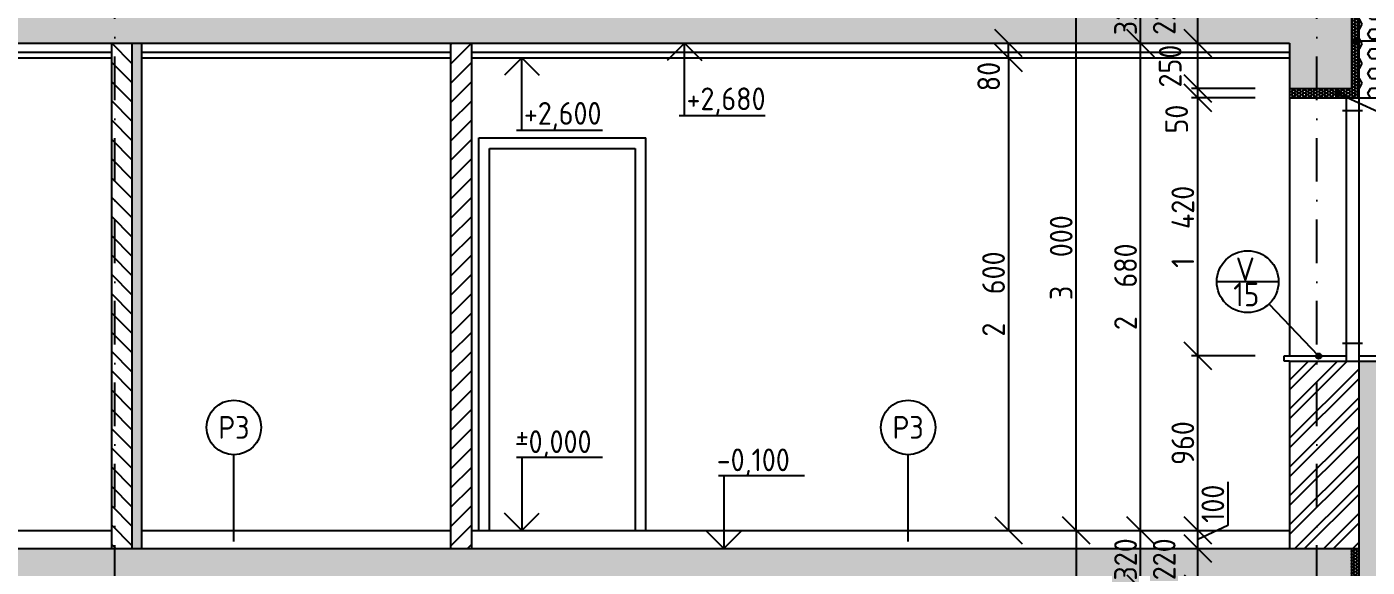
# Model space of a CAD drawing. Extents: x 3792242 to 5145247, y -1546315 to -1031918.
# Drawn here: x 3803498 to 3810869, y -1501963 to -1498990 of the extents above; entities that cross this region are included whole.
import ezdxf

# ---------------------------------------------------------------- set-up
doc = ezdxf.new("R2010")
doc.units = 0
doc.header["$MEASUREMENT"] = 0
doc.linetypes.add('BODKOCIARKOVANA_3', pattern=[5.6, 3, -1.3, 0, -1.3])
doc.layers.get('0').update_dxf_attribs({"linetype": 'CONTINUOUS'})
doc.layers.get('Defpoints').update_dxf_attribs({"color": 61, "linetype": 'CONTINUOUS'})
for name, color, linetype in [('DVERE', 45, 'CONTINUOUS'), ('KÓTY', 4, 'CONTINUOUS'), ('MÚRY', 1, 'CONTINUOUS'), ('OKNÁ', 143, 'CONTINUOUS'), ('osi', 253, 'CONTINUOUS'), ('TENKÁ', 7, 'CONTINUOUS'), ('ŠRAFY', 82, 'CONTINUOUS'), ('šrafy-múry', 8, 'CONTINUOUS')]:
    doc.layers.add(name, color=color, linetype=linetype)
doc.styles.add('STYLE1', font='isocp.shx')
doc.dimstyles.new('STANDARD-50', dxfattribs={"dimtxt": 125, "dimasz": 150, "dimexe": 10, "dimexo": 200, "dimgap": 20, "dimtad": 1, "dimdsep": 46, "dimlunit": 6, "dimtxsty": 'STYLE1', "dimblk1": 'OBLIQUE', "dimblk2": 'OBLIQUE', "dimsah": 1, "dimcen": 2.5, "dimse1": 1, "dimse2": 1, "dimadec": 0, "dimazin": 0, "dimtfac": 1, "dimtmove": 1, "dimatfit": 3, "dimldrblk": 'OBLIQUE', "dimfxl": 1, "dimtolj": 1, "dimtzin": 0, "dimarcsym": 0})

# ---------------------------------------------------------------- blocks, each defined once
blk = doc.blocks.new('_OBLIQUE')
at = {"color": 0, "linetype": 'ByBlock'}
blk.add_line((-0.5, -0.5), (0.5, 0.5), dxfattribs=at)
blk = doc.blocks.new('*D33340')
at = {"layer": 'Defpoints', "color": 0}
for p in [(3809937.7, -1501860.3), (3809937.7, -1501860.3), (3809937.7, -1502080.3)]:
    blk.add_point(p, dxfattribs=at)
at = {"layer": 'KÓTY', "color": 0, "lineweight": -2, "ltscale": 0.25}
blk.add_line((3809937.7, -1502080.3), (3809937.7, -1501860.3), dxfattribs=at)
at = {"layer": 'KÓTY', "color": 0, "linetype": 'ByBlock', "lineweight": -2, "xscale": 150, "yscale": 150, "zscale": 150}
for p, rotation in [((3809937.7, -1501860.3), 90), ((3809937.7, -1502080.3), 270)]:
    blk.add_blockref('_OBLIQUE', p, dxfattribs=dict(at, rotation=rotation))
at = {"layer": 'KÓTY', "color": 0, "insert": (3809752.7, -1501919.5), "char_height": 125, "attachment_point": 5, "rotation": 90, "style": 'STYLE1'}
blk.add_mtext('\\A1;220', dxfattribs=at)
blk = doc.blocks.new('*D33341')
at = {"layer": 'Defpoints', "color": 0}
for p in [(3809937.7, -1501760.3), (3809937.7, -1501760.3), (3809937.7, -1501860.3)]:
    blk.add_point(p, dxfattribs=at)
at = {"layer": 'KÓTY', "color": 0, "lineweight": -2, "ltscale": 0.25}
for p, q in [((3810102.7, -1501493.9), (3810102.7, -1501734)), ((3810102.7, -1501734), (3809937.7, -1501810.3)), ((3809937.7, -1501860.3), (3809937.7, -1501760.3))]:
    blk.add_line(p, q, dxfattribs=at)
at = {"layer": 'KÓTY', "color": 0, "linetype": 'ByBlock', "lineweight": -2, "xscale": 150, "yscale": 150, "zscale": 150}
for p, rotation in [((3809937.7, -1501760.3), 90), ((3809937.7, -1501860.3), 270)]:
    blk.add_blockref('_OBLIQUE', p, dxfattribs=dict(at, rotation=rotation))
at = {"layer": 'KÓTY', "color": 0, "insert": (3810020.2, -1501614), "char_height": 125, "attachment_point": 5, "rotation": 90, "style": 'STYLE1'}
blk.add_mtext('\\A1;100', dxfattribs=at)
blk = doc.blocks.new('*D33342')
at = {"layer": 'Defpoints', "color": 0}
for p in [(3809937.7, -1500800.3), (3810442.7, -1500800.3), (3809937.7, -1501760.3)]:
    blk.add_point(p, dxfattribs=at)
at = {"layer": 'KÓTY', "color": 0, "lineweight": -2, "ltscale": 0.25}
blk.add_line((3809937.7, -1501760.3), (3809937.7, -1500800.3), dxfattribs=at)
at = {"layer": 'KÓTY', "color": 0, "linetype": 'ByBlock', "lineweight": -2, "xscale": 150, "yscale": 150, "zscale": 150}
for p, rotation in [((3809937.7, -1500800.3), 90), ((3809937.7, -1501760.3), 270)]:
    blk.add_blockref('_OBLIQUE', p, dxfattribs=dict(at, rotation=rotation))
at = {"layer": 'KÓTY', "color": 0, "insert": (3809855.2, -1501280.3), "char_height": 125, "attachment_point": 5, "rotation": 90, "style": 'STYLE1'}
blk.add_mtext('\\A1;960', dxfattribs=at)
blk = doc.blocks.new('*D33343')
at = {"layer": 'Defpoints', "color": 0}
for p in [(3809937.7, -1499380.3), (3810442.7, -1499380.3), (3810442.7, -1500800.3)]:
    blk.add_point(p, dxfattribs=at)
at = {"layer": 'KÓTY', "color": 0, "lineweight": -2, "ltscale": 0.25}
blk.add_line((3809937.7, -1500800.3), (3809937.7, -1499380.3), dxfattribs=at)
at = {"layer": 'KÓTY', "color": 0, "linetype": 'ByBlock', "lineweight": -2, "xscale": 150, "yscale": 150, "zscale": 150}
for p, rotation in [((3809937.7, -1499380.3), 90), ((3809937.7, -1500800.3), 270)]:
    blk.add_blockref('_OBLIQUE', p, dxfattribs=dict(at, rotation=rotation))
at = {"layer": 'KÓTY', "color": 0, "insert": (3809855.2, -1500090.3), "char_height": 125, "attachment_point": 5, "rotation": 90, "style": 'STYLE1'}
blk.add_mtext('\\A1;1ﾠ420', dxfattribs=at)
blk = doc.blocks.new('*D33344')
at = {"layer": 'Defpoints', "color": 0}
for p in [(3809937.7, -1499330.3), (3810442.7, -1499330.3), (3810442.7, -1499380.3)]:
    blk.add_point(p, dxfattribs=at)
at = {"layer": 'KÓTY', "color": 0, "lineweight": -2, "ltscale": 0.25}
blk.add_line((3809937.7, -1499380.3), (3809937.7, -1499330.3), dxfattribs=at)
at = {"layer": 'KÓTY', "color": 0, "linetype": 'ByBlock', "lineweight": -2, "xscale": 150, "yscale": 150, "zscale": 150}
for p, rotation in [((3809937.7, -1499330.3), 90), ((3809937.7, -1499380.3), 270)]:
    blk.add_blockref('_OBLIQUE', p, dxfattribs=dict(at, rotation=rotation))
at = {"layer": 'KÓTY', "color": 0, "insert": (3809821.2, -1499498), "char_height": 125, "attachment_point": 5, "rotation": 90, "style": 'STYLE1'}
blk.add_mtext('\\A1;50', dxfattribs=at)
blk = doc.blocks.new('*D33345')
at = {"layer": 'Defpoints', "color": 0}
for p in [(3809937.7, -1499080.3), (3810442.7, -1499080.3), (3810442.7, -1499330.3)]:
    blk.add_point(p, dxfattribs=at)
at = {"layer": 'KÓTY', "color": 0, "lineweight": -2, "ltscale": 0.25}
blk.add_line((3809937.7, -1499330.3), (3809937.7, -1499080.3), dxfattribs=at)
at = {"layer": 'KÓTY', "color": 0, "linetype": 'ByBlock', "lineweight": -2, "xscale": 150, "yscale": 150, "zscale": 150}
for p, rotation in [((3809937.7, -1499080.3), 90), ((3809937.7, -1499330.3), 270)]:
    blk.add_blockref('_OBLIQUE', p, dxfattribs=dict(at, rotation=rotation))
at = {"layer": 'KÓTY', "color": 0, "insert": (3809785.7, -1499206.5), "char_height": 125, "attachment_point": 5, "rotation": 90, "style": 'STYLE1'}
blk.add_mtext('\\A1;250', dxfattribs=at)
blk = doc.blocks.new('*D33346')
at = {"layer": 'Defpoints', "color": 0}
for p in [(3809937.7, -1498860.3), (3810442.7, -1498860.3), (3810442.7, -1499080.3)]:
    blk.add_point(p, dxfattribs=at)
at = {"layer": 'KÓTY', "color": 0, "lineweight": -2, "ltscale": 0.25}
blk.add_line((3809937.7, -1499080.3), (3809937.7, -1498860.3), dxfattribs=at)
at = {"layer": 'KÓTY', "color": 0, "linetype": 'ByBlock', "lineweight": -2, "xscale": 150, "yscale": 150, "zscale": 150}
for p, rotation in [((3809937.7, -1498860.3), 90), ((3809937.7, -1499080.3), 270)]:
    blk.add_blockref('_OBLIQUE', p, dxfattribs=dict(at, rotation=rotation))
at = {"layer": 'KÓTY', "color": 0, "insert": (3809752.7, -1498919.5), "char_height": 125, "attachment_point": 5, "rotation": 90, "style": 'STYLE1'}
blk.add_mtext('\\A1;220', dxfattribs=at)
blk = doc.blocks.new('*D33366')
at = {"layer": 'Defpoints', "color": 0}
for p in [(3810442.7, -1501760.3), (3809268.7, -1504950.3), (3810564.7, -1504950.3)]:
    blk.add_point(p, dxfattribs=at)
at = {"layer": 'KÓTY', "color": 0, "lineweight": -2, "ltscale": 0.25}
blk.add_line((3809268.7, -1501760.3), (3809268.7, -1504950.3), dxfattribs=at)
at = {"layer": 'KÓTY', "color": 0, "linetype": 'ByBlock', "lineweight": -2, "xscale": 150, "yscale": 150, "zscale": 150}
for p, rotation in [((3809268.7, -1501760.3), 90), ((3809268.7, -1504950.3), 270)]:
    blk.add_blockref('_OBLIQUE', p, dxfattribs=dict(at, rotation=rotation))
at = {"layer": 'KÓTY', "color": 0, "insert": (3809157.7, -1503446), "char_height": 125, "attachment_point": 5, "rotation": 90, "style": 'STYLE1'}
blk.add_mtext('\\A1;3ﾠ190', dxfattribs=at)
blk = doc.blocks.new('*D33367')
at = {"layer": 'Defpoints', "color": 0}
for p in [(3809268.7, -1498760.3), (3809268.7, -1498760.3), (3809268.7, -1501760.3)]:
    blk.add_point(p, dxfattribs=at)
at = {"layer": 'KÓTY', "color": 0, "lineweight": -2, "ltscale": 0.25}
blk.add_line((3809268.7, -1501760.3), (3809268.7, -1498760.3), dxfattribs=at)
at = {"layer": 'KÓTY', "color": 0, "linetype": 'ByBlock', "lineweight": -2, "xscale": 150, "yscale": 150, "zscale": 150}
for p, rotation in [((3809268.7, -1498760.3), 90), ((3809268.7, -1501760.3), 270)]:
    blk.add_blockref('_OBLIQUE', p, dxfattribs=dict(at, rotation=rotation))
at = {"layer": 'KÓTY', "color": 0, "insert": (3809186.2, -1500260.3), "char_height": 125, "attachment_point": 5, "rotation": 90, "style": 'STYLE1'}
blk.add_mtext('\\A1;3ﾠ000', dxfattribs=at)
blk = doc.blocks.new('*D33371')
at = {"layer": 'Defpoints', "color": 0}
for p in [(3809622.7, -1501760.3), (3809622.7, -1501760.3), (3809622.7, -1502080.3)]:
    blk.add_point(p, dxfattribs=at)
at = {"layer": 'KÓTY', "color": 0, "lineweight": -2, "ltscale": 0.25}
blk.add_line((3809622.7, -1502080.3), (3809622.7, -1501760.3), dxfattribs=at)
at = {"layer": 'KÓTY', "color": 0, "linetype": 'ByBlock', "lineweight": -2, "xscale": 150, "yscale": 150, "zscale": 150}
for p, rotation in [((3809622.7, -1501760.3), 90), ((3809622.7, -1502080.3), 270)]:
    blk.add_blockref('_OBLIQUE', p, dxfattribs=dict(at, rotation=rotation))
at = {"layer": 'KÓTY', "color": 0, "insert": (3809540.2, -1501920.3), "char_height": 125, "attachment_point": 5, "rotation": 90, "style": 'STYLE1'}
blk.add_mtext('\\A1;320', dxfattribs=at)
blk = doc.blocks.new('*D33372')
at = {"layer": 'Defpoints', "color": 0}
for p in [(3809622.7, -1499080.3), (3809622.7, -1499080.3), (3809622.7, -1501760.3)]:
    blk.add_point(p, dxfattribs=at)
at = {"layer": 'KÓTY', "color": 0, "lineweight": -2, "ltscale": 0.25}
blk.add_line((3809622.7, -1501760.3), (3809622.7, -1499080.3), dxfattribs=at)
at = {"layer": 'KÓTY', "color": 0, "linetype": 'ByBlock', "lineweight": -2, "xscale": 150, "yscale": 150, "zscale": 150}
for p, rotation in [((3809622.7, -1499080.3), 90), ((3809622.7, -1501760.3), 270)]:
    blk.add_blockref('_OBLIQUE', p, dxfattribs=dict(at, rotation=rotation))
at = {"layer": 'KÓTY', "color": 0, "insert": (3809540.2, -1500420.3), "char_height": 125, "attachment_point": 5, "rotation": 90, "style": 'STYLE1'}
blk.add_mtext('\\A1;2ﾠ680', dxfattribs=at)
blk = doc.blocks.new('*D33373')
at = {"layer": 'Defpoints', "color": 0}
for p in [(3809622.7, -1498760.3), (3809622.7, -1498760.3), (3809622.7, -1499080.3)]:
    blk.add_point(p, dxfattribs=at)
at = {"layer": 'KÓTY', "color": 0, "lineweight": -2, "ltscale": 0.25}
blk.add_line((3809622.7, -1499080.3), (3809622.7, -1498760.3), dxfattribs=at)
at = {"layer": 'KÓTY', "color": 0, "linetype": 'ByBlock', "lineweight": -2, "xscale": 150, "yscale": 150, "zscale": 150}
for p, rotation in [((3809622.7, -1498760.3), 90), ((3809622.7, -1499080.3), 270)]:
    blk.add_blockref('_OBLIQUE', p, dxfattribs=dict(at, rotation=rotation))
at = {"layer": 'KÓTY', "color": 0, "insert": (3809540.2, -1498920.3), "char_height": 125, "attachment_point": 5, "rotation": 90, "style": 'STYLE1'}
blk.add_mtext('\\A1;320', dxfattribs=at)
blk = doc.blocks.new('*D33379')
at = {"layer": 'Defpoints', "color": 0}
for p in [(3808557.2, -1499160.3), (3808557.2, -1501760.3), (3808896.7, -1501760.3)]:
    blk.add_point(p, dxfattribs=at)
at = {"layer": 'KÓTY', "color": 0, "lineweight": -2, "ltscale": 0.25}
blk.add_line((3808896.7, -1499160.3), (3808896.7, -1501760.3), dxfattribs=at)
at = {"layer": 'KÓTY', "color": 0, "linetype": 'ByBlock', "lineweight": -2, "xscale": 150, "yscale": 150, "zscale": 150}
for p, rotation in [((3808896.7, -1499160.3), 90), ((3808896.7, -1501760.3), 270)]:
    blk.add_blockref('_OBLIQUE', p, dxfattribs=dict(at, rotation=rotation))
at = {"layer": 'KÓTY', "color": 0, "insert": (3808814.2, -1500460.3), "char_height": 125, "attachment_point": 5, "rotation": 90, "style": 'STYLE1'}
blk.add_mtext('\\A1;2ﾠ600', dxfattribs=at)
blk = doc.blocks.new('*D33380')
at = {"layer": 'Defpoints', "color": 0}
for p in [(3808896.7, -1499080.3), (3808896.7, -1499080.3), (3808896.7, -1499160.3)]:
    blk.add_point(p, dxfattribs=at)
at = {"layer": 'KÓTY', "color": 0, "lineweight": -2, "ltscale": 0.25}
blk.add_line((3808896.7, -1499160.3), (3808896.7, -1499080.3), dxfattribs=at)
at = {"layer": 'KÓTY', "color": 0, "linetype": 'ByBlock', "lineweight": -2, "xscale": 150, "yscale": 150, "zscale": 150}
for p, rotation in [((3808896.7, -1499080.3), 90), ((3808896.7, -1499160.3), 270)]:
    blk.add_blockref('_OBLIQUE', p, dxfattribs=dict(at, rotation=rotation))
at = {"layer": 'KÓTY', "color": 0, "insert": (3808787.7, -1499264), "char_height": 125, "attachment_point": 5, "rotation": 90, "style": 'STYLE1'}
blk.add_mtext('\\A1;80', dxfattribs=at)
blk = doc.blocks.new('*D49372')
at = {"layer": 'Defpoints', "color": 0}
for p in [(3810782.7, -1498860.3), (3810782.7, -1499330.3), (3815456.2, -1499330.3)]:
    blk.add_point(p, dxfattribs=at)
at = {"layer": 'KÓTY', "color": 0, "lineweight": -2, "ltscale": 0.25}
blk.add_line((3815456.2, -1498860.3), (3815456.2, -1499330.3), dxfattribs=at)
at = {"layer": 'KÓTY', "color": 0, "linetype": 'ByBlock', "lineweight": -2, "xscale": 150, "yscale": 150, "zscale": 150}
for p, rotation in [((3815456.2, -1498860.3), 90), ((3815456.2, -1499330.3), 270)]:
    blk.add_blockref('_OBLIQUE', p, dxfattribs=dict(at, rotation=rotation))
at = {"layer": 'KÓTY', "color": 0, "insert": (3815373.7, -1499095.3), "char_height": 125, "attachment_point": 5, "rotation": 90, "style": 'STYLE1'}
blk.add_mtext('\\A1;470', dxfattribs=at)
blk = doc.blocks.new('*D49373')
at = {"layer": 'Defpoints', "color": 0}
for p in [(3810782.7, -1499330.3), (3810822.7, -1499380.3), (3815456.2, -1499380.3)]:
    blk.add_point(p, dxfattribs=at)
at = {"layer": 'KÓTY', "color": 0, "lineweight": -2, "ltscale": 0.25}
blk.add_line((3815456.2, -1499330.3), (3815456.2, -1499380.3), dxfattribs=at)
at = {"layer": 'KÓTY', "color": 0, "linetype": 'ByBlock', "lineweight": -2, "xscale": 150, "yscale": 150, "zscale": 150}
for p, rotation in [((3815456.2, -1499330.3), 90), ((3815456.2, -1499380.3), 270)]:
    blk.add_blockref('_OBLIQUE', p, dxfattribs=dict(at, rotation=rotation))
at = {"layer": 'KÓTY', "color": 0, "insert": (3815343.2, -1499478), "char_height": 125, "attachment_point": 5, "rotation": 90, "style": 'STYLE1'}
blk.add_mtext('\\A1;50', dxfattribs=at)
blk = doc.blocks.new('*D49374')
at = {"layer": 'Defpoints', "color": 0}
for p in [(3810822.7, -1499380.3), (3810752.7, -1500800.3), (3815456.2, -1500800.3)]:
    blk.add_point(p, dxfattribs=at)
at = {"layer": 'KÓTY', "color": 0, "lineweight": -2, "ltscale": 0.25}
blk.add_line((3815456.2, -1499380.3), (3815456.2, -1500800.3), dxfattribs=at)
at = {"layer": 'KÓTY', "color": 0, "linetype": 'ByBlock', "lineweight": -2, "xscale": 150, "yscale": 150, "zscale": 150}
for p, rotation in [((3815456.2, -1499380.3), 90), ((3815456.2, -1500800.3), 270)]:
    blk.add_blockref('_OBLIQUE', p, dxfattribs=dict(at, rotation=rotation))
at = {"layer": 'KÓTY', "color": 0, "insert": (3815373.7, -1500090.3), "char_height": 125, "attachment_point": 5, "rotation": 90, "style": 'STYLE1'}
blk.add_mtext('\\A1;1ﾠ420', dxfattribs=at)
blk = doc.blocks.new('*D49375')
at = {"layer": 'Defpoints', "color": 0}
for p in [(3810752.7, -1500800.3), (3810752.7, -1500830.3), (3815456.2, -1500830.3)]:
    blk.add_point(p, dxfattribs=at)
at = {"layer": 'KÓTY', "color": 0, "lineweight": -2, "ltscale": 0.25}
for p, q in [((3815456.2, -1500800.3), (3815456.2, -1500650.3)), ((3815456.2, -1500800.3), (3815456.2, -1500830.3)), ((3815456.2, -1500830.3), (3815456.2, -1500980.3))]:
    blk.add_line(p, q, dxfattribs=at)
at = {"layer": 'KÓTY', "color": 0, "linetype": 'ByBlock', "lineweight": -2, "xscale": 150, "yscale": 150, "zscale": 150}
for p, rotation in [((3815456.2, -1500800.3), 270), ((3815456.2, -1500830.3), 90)]:
    blk.add_blockref('_OBLIQUE', p, dxfattribs=dict(at, rotation=rotation))
at = {"layer": 'KÓTY', "color": 0, "insert": (3815298.7, -1500691.5), "char_height": 125, "attachment_point": 5, "rotation": 90, "style": 'STYLE1'}
blk.add_mtext('\\A1;30', dxfattribs=at)
blk = doc.blocks.new('*D49376')
at = {"layer": 'Defpoints', "color": 0}
for p in [(3810752.7, -1500830.3), (3810822.7, -1501860.3), (3815456.2, -1501860.3)]:
    blk.add_point(p, dxfattribs=at)
at = {"layer": 'KÓTY', "color": 0, "lineweight": -2, "ltscale": 0.25}
blk.add_line((3815456.2, -1500830.3), (3815456.2, -1501860.3), dxfattribs=at)
at = {"layer": 'KÓTY', "color": 0, "linetype": 'ByBlock', "lineweight": -2, "xscale": 150, "yscale": 150, "zscale": 150}
for p, rotation in [((3815456.2, -1500830.3), 90), ((3815456.2, -1501860.3), 270)]:
    blk.add_blockref('_OBLIQUE', p, dxfattribs=dict(at, rotation=rotation))
at = {"layer": 'KÓTY', "color": 0, "insert": (3815373.7, -1501345.3), "char_height": 125, "attachment_point": 5, "rotation": 90, "style": 'STYLE1'}
blk.add_mtext('\\A1;1ﾠ030', dxfattribs=at)
blk = doc.blocks.new('*D49377')
at = {"layer": 'Defpoints', "color": 0}
for p in [(3810822.7, -1501860.3), (3810782.7, -1502080.3), (3815456.2, -1502080.3)]:
    blk.add_point(p, dxfattribs=at)
at = {"layer": 'KÓTY', "color": 0, "lineweight": -2, "ltscale": 0.25}
blk.add_line((3815456.2, -1501860.3), (3815456.2, -1502080.3), dxfattribs=at)
at = {"layer": 'KÓTY', "color": 0, "linetype": 'ByBlock', "lineweight": -2, "xscale": 150, "yscale": 150, "zscale": 150}
for p, rotation in [((3815456.2, -1501860.3), 90), ((3815456.2, -1502080.3), 270)]:
    blk.add_blockref('_OBLIQUE', p, dxfattribs=dict(at, rotation=rotation))
at = {"layer": 'KÓTY', "color": 0, "insert": (3815296.2, -1501906.5), "char_height": 125, "attachment_point": 5, "rotation": 90, "style": 'STYLE1'}
blk.add_mtext('\\A1;220', dxfattribs=at)

msp = doc.modelspace()

# ---------------------------------------------------------------- hatches: boundary and pattern name
at = {"layer": 'TENKÁ'}
h = msp.add_hatch(color=256, dxfattribs=at)
h.dxf.hatch_style = 1
h.paths.add_polyline_path([(3810805.193, -1499054.676, -2.41421356), (3810790.193, -1499069.676, -0.41421356)])
h = msp.add_hatch(color=256, dxfattribs=at)
h.dxf.hatch_style = 1
h.paths.add_polyline_path([(3810710.664, -1499341.499, 2.41421356), (3810725.664, -1499356.499, 0.41421356)])
h = msp.add_hatch(color=256, dxfattribs=at)
h.dxf.hatch_style = 1
h.paths.add_polyline_path([(3810602.193, -1500786.845, 2.41421356), (3810617.193, -1500801.845, 0.41421356)])
at = {"layer": 'ŠRAFY'}
h = msp.add_hatch(dxfattribs=at)
h.set_pattern_fill('HEX', color=256, scale=250)
h.set_pattern_definition([(0, (-605392.31, 16000), (0, 54.12658774), [31.25, -62.5]), (120, (-605392.31, 16000), (-46.875, -27.06329387), [31.25, -62.5]), (60, (-605361.06, 16000), (-46.875, 27.06329387), [31.25, -62.5])])
h.paths.add_polyline_path([(3810982.693, -1499380.27), (3810982.693, -1498460.27), (3810822.693, -1498460.27), (3810822.693, -1498860.27), (3810822.693, -1499380.27)])
h = msp.add_hatch(dxfattribs=at)
h.set_pattern_fill('HONEY', color=256, scale=80, angle=180)
h.set_pattern_definition([(0, (-628250.307, 1000), (15, 8.660254038), [10, -20]), (120, (-628250.307, 1000), (-15, 8.660254038), [10, -20]), (60, (-628250.307, 1000), (4e-15, 17.320508076), [-20, 10])])
h.paths.add_polyline_path([(3810822.693, -1498860.27), (3810822.693, -1499330.27), (3810782.693, -1499330.27), (3810782.693, -1498860.27)])
at = {"layer": 'ŠRAFY', "ltscale": 0.25}
h = msp.add_hatch(dxfattribs=at)
h.set_pattern_fill('ANSI31', color=256, scale=600, angle=90, style=0)
h.set_pattern_definition([(135, (-3045115.49, 229662.926), (-53.0330086, -53.0330086), [])])
h.paths.add_polyline_path([(3803962.693, -1499080.27), (3803962.693, -1501760.27), (3803962.693, -1501860.27), (3804077.693, -1501860.27), (3804077.693, -1499080.27)])
at = {"layer": 'ŠRAFY'}
h = msp.add_hatch(dxfattribs=at)
h.set_pattern_fill('DOTS', color=256, scale=250, angle=90)
h.set_pattern_definition([(90, (-140202.307, 7000), (-15.625, 7.8125), [0, -15.625])])
h.paths.add_polyline_path([(3804127.693, -1499080.27), (3804077.693, -1499080.27), (3804077.693, -1501860.27), (3804127.693, -1501860.27), (3804127.693, -1501760.27)])
at = {"layer": 'ŠRAFY', "ltscale": 0.25}
h = msp.add_hatch(dxfattribs=at)
h.set_pattern_fill('ANSI31', color=256, scale=600, style=0)
h.set_pattern_definition([(45, (-465210.81, 4000), (-53.0330086, 53.0330086), [])])
h.paths.add_polyline_path([(3805942.693, -1501860.27), (3805942.693, -1501760.27), (3805942.693, -1499080.27), (3805827.693, -1499080.27), (3805827.693, -1501760.27), (3805827.693, -1501860.27)])
at = {"layer": 'ŠRAFY'}
h = msp.add_hatch(dxfattribs=at)
h.set_pattern_fill('HONEY', color=256, scale=80, angle=180)
h.set_pattern_definition([(0, (-628250.307, 1000), (15, 8.660254038), [10, -20]), (120, (-628250.307, 1000), (-15, 8.660254038), [10, -20]), (60, (-628250.307, 1000), (3e-15, 17.320508076), [-20, 10])])
h.paths.add_polyline_path([(3810442.693, -1499380.27), (3810442.693, -1499330.27), (3810512.693, -1499330.27), (3810542.693, -1499330.27), (3810612.693, -1499330.27), (3810682.693, -1499330.27), (3810752.693, -1499330.27), (3810822.693, -1499330.27), (3810822.693, -1499380.27), (3810752.693, -1499380.27)])
h = msp.add_hatch(dxfattribs=at)
h.set_pattern_fill('HEX', color=256, scale=250)
h.set_pattern_definition([(0, (-602280.31, 10000), (0, 54.12658774), [31.25, -62.5]), (120, (-602280.31, 10000), (-46.875, -27.06329387), [31.25, -62.5]), (60, (-602249.06, 10000), (-46.875, 27.06329387), [31.25, -62.5])])
h.paths.add_polyline_path([(3806706.152, -1502330.27), (3810242.693, -1502330.27), (3810242.693, -1502680.27), (3810982.693, -1502680.27), (3810982.693, -1500830.27), (3810822.693, -1500830.27), (3810822.693, -1502580.27), (3810442.693, -1502580.27), (3810442.693, -1502080.27), (3806706.152, -1502080.27)])
h.paths.add_polyline_path([(3806705.495, -1502431.395), (3807211.843, -1502431.395), (3807211.843, -1502631.444), (3806705.495, -1502631.444)], flags=9)
h.paths.add_polyline_path([(3809401.193, -1502349.799), (3809401.193, -1502062.201), (3809651.193, -1502062.201), (3809651.193, -1502349.799)], flags=24)
h.paths.add_polyline_path([(3809730.193, -1502474.07), (3809730.193, -1502186.471), (3809980.193, -1502186.471), (3809980.193, -1502474.07)], flags=24)
h = msp.add_hatch(dxfattribs=at)
h.set_pattern_fill('ANSI32', color=256, scale=300)
h.set_pattern_definition([(45, (42813.19, 0), (-79.549513, 79.549513), []), (45, (42866.23, 0), (-79.549513, 79.549513), [])])
h.paths.add_polyline_path([(3810822.693, -1501860.27), (3810822.693, -1500830.27), (3810442.693, -1500830.27), (3810442.693, -1501760.27), (3810442.693, -1501860.27)])
h = msp.add_hatch(dxfattribs=at)
h.set_pattern_fill('HONEY', color=256, scale=80)
h.set_pattern_definition([(0, (-632111.307, 1000), (15, 8.660254038), [10, -20]), (120, (-632111.307, 1000), (-15, 8.660254038), [10, -20]), (60, (-632111.307, 1000), (4e-15, 17.320508076), [-20, 10])])
h.paths.add_polyline_path([(3810782.693, -1502080.27), (3810782.693, -1502580.27), (3810822.693, -1502580.27), (3810822.693, -1501860.27), (3810782.693, -1501860.27)])
at = {"layer": 'šrafy-múry'}
h = msp.add_hatch(dxfattribs=at)
h.set_pattern_fill('ANSI36', color=253, scale=800, angle=180)
h.set_pattern_definition([(45, (-120860.31, 36883.5), (53.0330086, 194.4543648), [250, -50, 0, -50])])
h.paths.add_polyline_path([(3795652.693, -1498910.27), (3795632.693, -1498910.27), (3795632.693, -1499080.27), (3796982.693, -1499080.27), (3797142.693, -1499080.27), (3797222.693, -1499080.27), (3797222.693, -1499330.27), (3797522.693, -1499330.27), (3797522.693, -1499080.27), (3802757.693, -1499080.27), (3802897.693, -1499080.27), (3805447.693, -1499080.27), (3805562.693, -1499080.27), (3810442.693, -1499080.27), (3810442.693, -1499330.27), (3810782.693, -1499330.27), (3810782.693, -1498860.27), (3810442.693, -1498860.27), (3805562.693, -1498860.27), (3805447.693, -1498860.27), (3802897.693, -1498860.27), (3802757.693, -1498860.27), (3797222.693, -1498860.27), (3797222.693, -1498910.27), (3797212.693, -1498910.27), (3797142.693, -1498910.27), (3795702.693, -1498910.27)])
h = msp.add_hatch(dxfattribs=at)
h.set_pattern_fill('ANSI36', color=253, scale=800, angle=180)
h.set_pattern_definition([(45, (-120860.31, 36883.5), (53.0330086, 194.4543648), [250, -50, 0, -50])])
h.paths.add_polyline_path([(3810782.693, -1501860.27), (3797222.693, -1501860.27), (3797222.693, -1501910.27), (3795632.693, -1501910.27), (3795632.693, -1502080.27), (3797142.693, -1502080.27), (3797142.693, -1502580.27), (3797522.693, -1502580.27), (3797522.693, -1502080.27), (3810782.693, -1502080.27)])
h.paths.add_polyline_path([(3797674.693, -1502063.319), (3797674.693, -1501775.721), (3797924.693, -1501775.721), (3797924.693, -1502063.319)], flags=9)
h.paths.add_polyline_path([(3798119.693, -1502064.07), (3798119.693, -1501776.471), (3798369.693, -1501776.471), (3798369.693, -1502064.07)], flags=9)
h.paths.add_polyline_path([(3798077.193, -1502352.799), (3798077.193, -1502065.201), (3798327.193, -1502065.201), (3798327.193, -1502352.799)], flags=9)
h.paths.add_polyline_path([(3809627.693, -1502063.319), (3809627.693, -1501775.721), (3809877.693, -1501775.721), (3809877.693, -1502063.319)], flags=9)
h.paths.add_polyline_path([(3809415.193, -1502064.07), (3809415.193, -1501776.471), (3809665.193, -1501776.471), (3809665.193, -1502064.07)], flags=9)

# ---------------------------------------------------------------- linework, layer by layer
at = {"layer": 'DVERE'}
for p, q in [((3805982.693, -1501760.27), (3805982.693, -1499600.27)), ((3805982.693, -1499600.27), (3806902.693, -1499600.27)), ((3806902.693, -1501760.27), (3806902.693, -1499600.27)), ((3806042.693, -1501760.27), (3806042.693, -1499660.27)), ((3806042.693, -1499660.27), (3806842.693, -1499660.27)), ((3806842.693, -1499660.27), (3806842.693, -1501760.27))]:
    msp.add_line(p, q, dxfattribs=at)
at = {"layer": 'KÓTY', "ltscale": 0.25}
for p, q in [((3810253.096, -1499330.27), (3809903.096, -1499330.27)), ((3810253.096, -1499380.27), (3809903.096, -1499380.27)), ((3810253.096, -1500800.27), (3809903.096, -1500800.27))]:
    msp.add_line(p, q, dxfattribs=at)
at = {"layer": 'MÚRY'}
for p, q in [((3801862.693, -1499080.27), (3803962.693, -1499080.27)), ((3803962.693, -1499080.27), (3803962.693, -1501760.27)), ((3804127.693, -1499080.27), (3805827.693, -1499080.27)), ((3804127.693, -1499080.27), (3804127.693, -1501760.27)), ((3804132.693, -1499080.27), (3805827.693, -1499080.27)), ((3805827.693, -1499080.27), (3805827.693, -1501760.27)), ((3805942.693, -1499080.27), (3810442.693, -1499080.27)), ((3805942.693, -1499080.27), (3805942.693, -1501760.27)), ((3810442.693, -1499080.27), (3810442.693, -1499380.27)), ((3810442.693, -1499380.27), (3810982.693, -1499380.27)), ((3810442.693, -1500830.27), (3810442.693, -1501760.27)), ((3810442.693, -1500830.27), (3810982.693, -1500830.27)), ((3801862.693, -1501760.27), (3803962.693, -1501760.27)), ((3804132.693, -1501760.27), (3805827.693, -1501760.27)), ((3805942.693, -1501760.27), (3810442.693, -1501760.27))]:
    msp.add_line(p, q, dxfattribs=at)
at = {"layer": 'OKNÁ', "ltscale": 0.25}
for p, q in [((3811202.089, -1499069.676), (3810820.193, -1499069.676)), ((3810752.693, -1499380.27), (3810752.693, -1500830.27)), ((3810822.693, -1499380.27), (3810822.693, -1500830.27)), ((3810732.693, -1499450.27), (3810842.693, -1499450.27)), ((3810732.693, -1500730.27), (3810842.693, -1500730.27)), ((3804636.693, -1501821.838), (3804636.693, -1501344.162)), ((3808344.693, -1501821.838), (3808344.693, -1501344.162))]:
    msp.add_line(p, q, dxfattribs=at)
for centre in [(3804636.693, -1501194.162), (3808344.693, -1501194.162)]:
    msp.add_circle(centre, 150, dxfattribs=at)
at = {"layer": 'osi', "linetype": 'BODKOCIARKOVANA_3', "ltscale": 80}
for p, q in [((3803982.693, -1508356), (3803982.693, -1485946)), ((3810592.693, -1508356), (3810592.693, -1485946))]:
    msp.add_line(p, q, dxfattribs=at)
at = {"layer": 'TENKÁ'}
for p, q in [((3810822.693, -1498460.27), (3810822.693, -1499380.27)), ((3810782.693, -1498860.27), (3810782.693, -1499330.27)), ((3803962.693, -1499080.27), (3804127.693, -1499080.27)), ((3804077.693, -1501860.27), (3804077.693, -1499080.27)), ((3805827.693, -1499080.27), (3805942.693, -1499080.27)), ((3801862.693, -1499130.27), (3803962.693, -1499130.27)), ((3801862.693, -1499160.27), (3803962.693, -1499160.27)), ((3804127.693, -1499130.27), (3805827.693, -1499130.27)), ((3804127.693, -1499160.27), (3805827.693, -1499160.27)), ((3805942.693, -1499130.27), (3810442.693, -1499130.27)), ((3805942.693, -1499160.27), (3810442.693, -1499160.27)), ((3810442.693, -1499330.27), (3810782.693, -1499330.27)), ((3810442.693, -1499380.27), (3810442.693, -1500800.27)), ((3810710.664, -1499356.499), (3811064.145, -1499520.133)), ((3810602.193, -1500800.27), (3810329.492, -1500515.292)), ((3810412.693, -1500800.27), (3810752.693, -1500800.27)), ((3810412.693, -1500830.27), (3810412.693, -1500800.27)), ((3810822.693, -1500800.27), (3811032.693, -1500800.27)), ((3810442.693, -1500830.27), (3810412.693, -1500830.27)), ((3810822.693, -1500830.27), (3810822.693, -1502580.27)), ((3803962.693, -1501760.27), (3803962.693, -1501860.27)), ((3804127.693, -1501760.27), (3804127.693, -1501860.27)), ((3805827.693, -1501760.27), (3805827.693, -1501860.27)), ((3805942.693, -1501760.27), (3805942.693, -1501860.27)), ((3810442.693, -1501760.27), (3810442.693, -1501860.27)), ((3797222.693, -1501860.27), (3810822.693, -1501860.27)), ((3810782.693, -1501860.27), (3810782.693, -1502080.27))]:
    msp.add_line(p, q, dxfattribs=at)
at = {"layer": 'TENKÁ', "linetype": 'ByBlock', "ltscale": 0.25}
for p, q in [((3807114.152, -1499080.27), (3807018.693, -1499175.73)), ((3807114.152, -1499080.27), (3807209.612, -1499175.73)), ((3807114.152, -1499480.27), (3807114.152, -1499080.27)), ((3806219.652, -1499160.27), (3806124.193, -1499255.73)), ((3806219.652, -1499160.27), (3806315.112, -1499255.73)), ((3806219.652, -1499560.27), (3806219.652, -1499160.27)), ((3807558.457, -1499480.27), (3807084.559, -1499480.27)), ((3806663.957, -1499560.27), (3806190.059, -1499560.27)), ((3806195.475, -1501247.515), (3806249.773, -1501247.515)), ((3806222.624, -1501274.664), (3806222.624, -1501220.366)), ((3806663.957, -1501360.27), (3806190.059, -1501360.27)), ((3806219.652, -1501360.27), (3806219.652, -1501760.27)), ((3807774.957, -1501460.27), (3807301.059, -1501460.27)), ((3807330.652, -1501460.27), (3807330.652, -1501860.27)), ((3806219.652, -1501760.27), (3806124.193, -1501664.811)), ((3806219.652, -1501760.27), (3806315.112, -1501664.811)), ((3807330.652, -1501860.27), (3807235.193, -1501764.811)), ((3807330.652, -1501860.27), (3807426.112, -1501764.811))]:
    msp.add_line(p, q, dxfattribs=at)
at = {"layer": 'TENKÁ', "ltscale": 0.25}
msp.add_line((3810381.958, -1500392.468), (3810041.958, -1500392.468), dxfattribs=at)
at = {"layer": 'TENKÁ'}
for centre in [(3810805.193, -1499069.676), (3810710.664, -1499356.499), (3810602.193, -1500801.845)]:
    msp.add_circle(centre, 15, dxfattribs=at)
at = {"layer": 'TENKÁ', "ltscale": 0.25}
msp.add_circle((3810211.958, -1500392.468), 170, dxfattribs=at)

# ---------------------------------------------------------------- texts
at = {"layer": 'TENKÁ', "ltscale": 0.25, "style": 'STYLE1'}
for s, p in [('+2,680', (3807125.995, -1499448.944)), ('+2,600', (3806231.495, -1499528.944)), ('P3', (3804550.888, -1501256.34)), ('P3', (3808258.888, -1501256.34)), ('-0,000', (3806180.995, -1501334.944)), ('-0,100', (3807291.995, -1501434.944))]:
    msp.add_text(s, height=125, dxfattribs=at).set_placement(p)
at = {"layer": 'TENKÁ', "style": 'STYLE1'}
for s, p in [('V', (3810145.928, -1500388.968)), ('15', (3810132.428, -1500527.604))]:
    msp.add_text(s, height=130, dxfattribs=at).set_placement(p)

# ---------------------------------------------------------------- dimensions: what is measured, and where the dimension line sits
at = {"layer": 'KÓTY', "ltscale": 0.25}
for base, p1, p2, picture, middle in [((3809268.693, -1498760.27), (3809268.693, -1501760.27), (3809268.693, -1498760.27), '*D33367', (3809186.15, -1500260.27)), ((3809622.693, -1498760.27), (3809622.693, -1499080.27), (3809622.693, -1498760.27), '*D33373', (3809540.193, -1498920.27)), ((3809937.693, -1498860.27), (3810442.693, -1499080.27), (3810442.693, -1498860.27), '*D33346', (3809752.693, -1498919.52)), ((3815456.193, -1499330.27), (3810782.693, -1498860.27), (3810782.693, -1499330.27), '*D49372', (3815373.693, -1499095.27)), ((3809622.693, -1499080.27), (3809622.693, -1501760.27), (3809622.693, -1499080.27), '*D33372', (3809540.15, -1500420.27)), ((3808896.693, -1501760.27), (3808557.193, -1499160.27), (3808557.193, -1501760.27), '*D33379', (3808814.15, -1500460.27)), ((3809937.693, -1499380.27), (3810442.693, -1500800.27), (3810442.693, -1499380.27), '*D33343', (3809855.15, -1500090.27)), ((3815456.193, -1500800.27), (3810822.693, -1499380.27), (3810752.693, -1500800.27), '*D49374', (3815373.65, -1500090.27)), ((3809937.693, -1500800.27), (3809937.693, -1501760.27), (3810442.693, -1500800.27), '*D33342', (3809855.193, -1501280.27)), ((3815456.193, -1501860.27), (3810752.693, -1500830.27), (3810822.693, -1501860.27), '*D49376', (3815373.65, -1501345.27)), ((3809622.693, -1501760.27), (3809622.693, -1502080.27), (3809622.693, -1501760.27), '*D33371', (3809540.193, -1501920.27)), ((3809937.693, -1501860.27), (3809937.693, -1502080.27), (3809937.693, -1501860.27), '*D33340', (3809752.693, -1501919.52))]:
    dim = msp.add_linear_dim(base=base, p1=p1, p2=p2, angle=90, dimstyle='STANDARD-50', override={"dimtxsty": 'STYLE1', "dimldrblk": 'OBLIQUE'}, dxfattribs=at)
    dim.commit()
    dim.dimension.update_dxf_attribs({"geometry": picture, "text_midpoint": middle})
for base, p1, p2, picture, middle in [((3808896.693, -1499080.27), (3808896.693, -1499160.27), (3808896.693, -1499080.27), '*D33380', (3808870.193, -1499264)), ((3809937.693, -1499080.27), (3810442.693, -1499330.27), (3810442.693, -1499080.27), '*D33345', (3809868.193, -1499206.5)), ((3809937.693, -1499330.27), (3810442.693, -1499380.27), (3810442.693, -1499330.27), '*D33344', (3809903.693, -1499498)), ((3815456.193, -1499380.27), (3810782.693, -1499330.27), (3810822.693, -1499380.27), '*D49373', (3815425.693, -1499478)), ((3815456.193, -1500830.27), (3810752.693, -1500800.27), (3810752.693, -1500830.27), '*D49375', (3815381.193, -1500691.5)), ((3809937.693, -1501760.27), (3809937.693, -1501860.27), (3809937.693, -1501760.27), '*D33341', (3810102.693, -1501714)), ((3809268.693, -1504950.27), (3810442.693, -1501760.27), (3810564.663, -1504950.27), '*D33366', (3809240.193, -1503446)), ((3815456.193, -1502080.27), (3810822.693, -1501860.27), (3810782.693, -1502080.27), '*D49377', (3815378.693, -1501906.5))]:
    dim = msp.add_linear_dim(base=base, p1=p1, p2=p2, angle=90, dimstyle='STANDARD-50', override={"dimtxsty": 'STYLE1', "dimldrblk": 'OBLIQUE'}, dxfattribs=at)
    dim.commit()
    dim.dimension.update_dxf_attribs({"geometry": picture, "text_midpoint": middle, "dimtype": 160})

doc.saveas('drawing.dxf')
